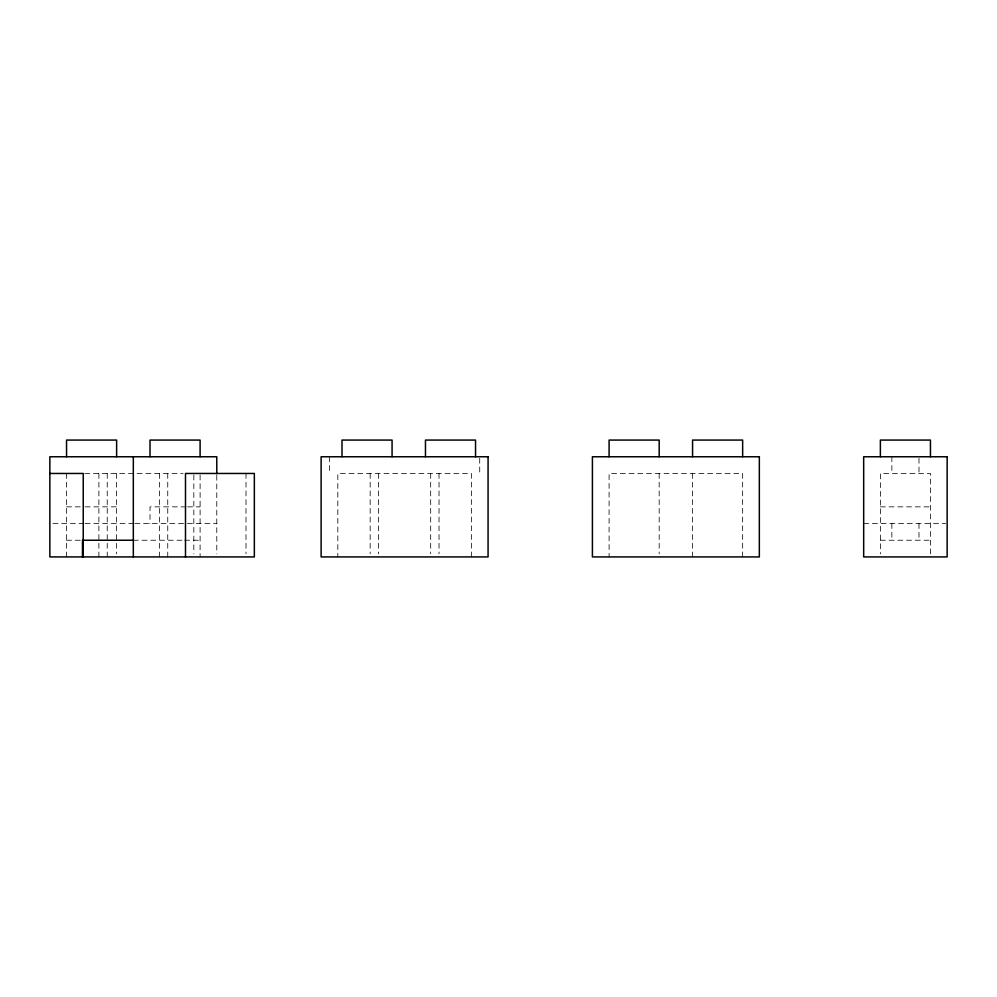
<?xml version="1.0" encoding="UTF-8"?>
<svg xmlns="http://www.w3.org/2000/svg" width="997" height="997" viewBox="0 0 997 997"><rect width="100%" height="100%" fill="white"/><g stroke="black" fill="none" stroke-linecap="round" stroke-linejoin="round"><path stroke-width="0.75" stroke-dasharray="4.99 3.74" d="M84.757 473.463L183.012 473.463M66.55 506.85L83.598 506.85M85.106 506.85L116.624 506.85M186.065 506.85L150.011 506.85L150.011 523.537M187.573 506.85L200.098 506.85M880.376 506.85L930.45 506.85M52.941 523.537L83.86 523.537M85.106 523.537L133.324 523.537M134.869 523.537L186.065 523.537M187.424 523.537L216.785 523.537M863.676 523.537L945.605 523.537M66.55 540.237L80.52 540.237M133.324 540.237L183.012 540.237M184.57 540.237L200.098 540.237M880.376 540.237L930.45 540.237M930.45 553.896L930.45 473.463L880.376 473.463L880.376 553.896M918.985 458.284L918.985 473.463M918.985 523.537L918.985 540.237M891.854 456.763L891.854 473.463M891.854 523.537L891.854 540.237M742.653 556.924L742.653 473.463L609.092 473.463L609.092 556.924M692.566 473.463L692.566 556.924M659.179 473.463L659.179 553.833M479.719 458.284L479.719 473.463M471.369 556.924L471.369 473.463L337.821 473.463L337.821 556.924M439.029 473.463L439.029 553.833M430.679 473.463L430.679 553.833M378.511 473.463L378.511 553.833M370.161 473.463L370.161 553.833M329.471 456.763L329.471 473.463M246.01 473.463L246.01 553.833M216.785 475.257L216.785 553.896M200.098 475.008L200.098 556.924M193.829 475.008L193.829 553.833M167.745 473.463L167.745 556.924M159.408 473.463L159.408 556.924M116.624 473.463L116.624 553.833M107.24 473.463L107.24 556.924M98.89 473.463L98.89 556.924M66.55 473.463L66.55 556.924"/><path stroke-width="1.5" d="M49.85 473.463L83.237 473.463L83.237 556.924M132.564 540.237L82.477 540.237L82.477 556.924M930.45 456.763L930.45 440.076L880.376 440.076L880.376 456.763M742.653 456.763L742.653 440.076L692.566 440.076L692.566 456.763M659.179 456.763L659.179 440.076L609.092 440.076L609.092 456.763M475.544 456.763L475.544 440.076L425.47 440.076L425.47 456.763M392.07 456.763L392.07 440.076L341.996 440.076L341.996 456.763M216.785 473.712L216.785 456.763L49.85 456.763L49.85 556.924L254.347 556.924L254.347 473.463L185.492 473.463L185.492 556.924M200.098 456.763L200.098 440.076L150.011 440.076L150.011 456.763M133.324 456.763L133.324 556.924M116.624 456.763L116.624 440.076L66.55 440.076L66.55 456.763M488.069 456.763L321.121 456.763L321.121 556.924L488.069 556.924L488.069 456.763M759.34 456.763L592.405 456.763L592.405 556.924L759.34 556.924L759.34 456.763M947.15 456.763L863.676 456.763L863.676 556.924L947.15 556.924L947.15 456.763"/></g></svg>
